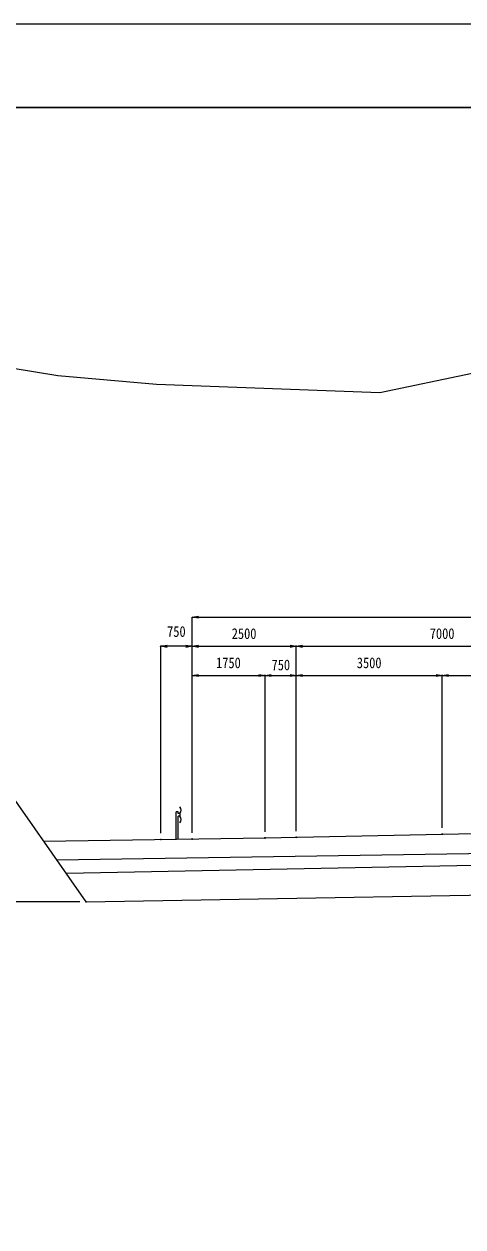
# Model space of a CAD drawing. Units: millimetres, scale not verified. Extents: x -42050 to 42050, y -32200 to 29700.
# Drawn here: x -18362 to -7834, y 874 to 29700 of the extents above; entities that cross this region are included whole.
import ezdxf
from ezdxf.enums import TextEntityAlignment as Align

# ---------------------------------------------------------------- set-up
doc = ezdxf.new("R2010")
doc.units = ezdxf.units.MM
doc.header["$LTSCALE"] = 100
doc.header["$PDMODE"] = 32
doc.header["$PDSIZE"] = 20
for name, color, linetype, lineweight in [('0-0_0', 7, 'Continuous', 18), ('0-2_D-TTL', 134, 'Continuous', 9), ('0-6_D-BGD', 7, 'Continuous', 18), ('0-A_D-STR', 1, 'Continuous', 18), ('0-D_D-STR-DIM', 7, 'Continuous', 18), ('1-0_D-STR-STRG', 1, 'Continuous', 18)]:
    doc.layers.add(name, color=color, linetype=linetype, lineweight=lineweight)
doc.layers.add('0-1_DEFPOINTS', color=7, linetype='Continuous')
doc.styles.add('ＭＳ ゴシック', font='')
doc.styles.get('ＭＳ ゴシック').set_extended_font_data('MS Gothic')

# ---------------------------------------------------------------- blocks, each defined once
blk = doc.blocks.new('open_arrow_20')
at = {"layer": '0-0_0'}
blk.add_line((0, 0), (-0.5, 0), dxfattribs=at)
blk.add_lwpolyline([(-3.75, 0.625), (0, 0), (-3.75, -0.625)], dxfattribs=at)
blk = doc.blocks.new('D115')
at = {"layer": '0-1_DEFPOINTS'}
for p in [(18609.49, 21893.92), (16859.49, 19992.68), (18609.49, 20029.6)]:
    blk.add_point(p, dxfattribs=at)
at = {"layer": '0-D_D-STR-DIM'}
for p, q in [((16859.49, 20067.68), (16859.49, 21893.92)), ((16869.49, 21893.92), (18599.49, 21893.92)), ((18609.49, 20104.6), (18609.49, 21893.92))]:
    blk.add_line(p, q, dxfattribs=at)
at = {"layer": '0-D_D-STR-DIM', "xscale": 20, "yscale": 20, "rotation": 180}
blk.add_blockref('open_arrow_20', (16859.49, 21893.92), dxfattribs=at)
at = {"layer": '0-D_D-STR-DIM', "xscale": 20, "yscale": 20}
blk.add_blockref('open_arrow_20', (18609.49, 21893.92), dxfattribs=at)
at = {"layer": '0-D_D-STR-DIM', "style": 'ＭＳ ゴシック', "width": 0.85}
blk.add_text('3500', height=128.3, dxfattribs=at).set_placement((17584.6, 21943.92), align=Align.BOTTOM_LEFT)
blk = doc.blocks.new('D68')
at = {"layer": '0-1_DEFPOINTS'}
for p in [(16859.49, 21893.92), (15109.49, 19955.76), (16859.49, 19992.68)]:
    blk.add_point(p, dxfattribs=at)
at = {"layer": '0-D_D-STR-DIM'}
for p, q in [((15109.49, 20030.76), (15109.49, 21893.92)), ((15119.49, 21893.92), (16849.49, 21893.92)), ((16859.49, 20067.68), (16859.49, 21893.92))]:
    blk.add_line(p, q, dxfattribs=at)
at = {"layer": '0-D_D-STR-DIM', "xscale": 20, "yscale": 20, "rotation": 180}
blk.add_blockref('open_arrow_20', (15109.49, 21893.92), dxfattribs=at)
at = {"layer": '0-D_D-STR-DIM', "xscale": 20, "yscale": 20}
blk.add_blockref('open_arrow_20', (16859.49, 21893.92), dxfattribs=at)
at = {"layer": '0-D_D-STR-DIM', "style": 'ＭＳ ゴシック', "width": 0.85}
blk.add_text('3500', height=128.3, dxfattribs=at).set_placement((15834.6, 21943.92), align=Align.BOTTOM_LEFT)
blk = doc.blocks.new('D74')
at = {"layer": '0-1_DEFPOINTS'}
for p in [(15109.49, 21893.92), (14734.49, 19947.85), (15109.49, 19955.76)]:
    blk.add_point(p, dxfattribs=at)
at = {"layer": '0-D_D-STR-DIM'}
for p, q in [((14734.49, 20022.85), (14734.49, 21893.92)), ((14744.49, 21893.92), (15099.49, 21893.92)), ((15109.49, 20030.76), (15109.49, 21893.92))]:
    blk.add_line(p, q, dxfattribs=at)
at = {"layer": '0-D_D-STR-DIM', "xscale": 20, "yscale": 20, "rotation": 180}
blk.add_blockref('open_arrow_20', (14734.49, 21893.92), dxfattribs=at)
at = {"layer": '0-D_D-STR-DIM', "xscale": 20, "yscale": 20}
blk.add_blockref('open_arrow_20', (15109.49, 21893.92), dxfattribs=at)
at = {"layer": '0-D_D-STR-DIM', "style": 'ＭＳ ゴシック', "width": 0.85}
blk.add_text('750', height=128.3, dxfattribs=at).set_placement((14812.58, 21918.92), align=Align.BOTTOM_LEFT)
blk = doc.blocks.new('D75')
at = {"layer": '0-1_DEFPOINTS'}
for p in [(14734.49, 21893.92), (13859.49, 19934.93), (14734.49, 19947.85)]:
    blk.add_point(p, dxfattribs=at)
at = {"layer": '0-D_D-STR-DIM'}
for p, q in [((13859.49, 20009.93), (13859.49, 21893.92)), ((13869.49, 21893.92), (14724.49, 21893.92)), ((14734.49, 20022.85), (14734.49, 21893.92))]:
    blk.add_line(p, q, dxfattribs=at)
at = {"layer": '0-D_D-STR-DIM', "xscale": 20, "yscale": 20, "rotation": 180}
blk.add_blockref('open_arrow_20', (13859.49, 21893.92), dxfattribs=at)
at = {"layer": '0-D_D-STR-DIM', "xscale": 20, "yscale": 20}
blk.add_blockref('open_arrow_20', (14734.49, 21893.92), dxfattribs=at)
at = {"layer": '0-D_D-STR-DIM', "style": 'ＭＳ ゴシック', "width": 0.85}
blk.add_text('1750', height=128.3, dxfattribs=at).set_placement((14147.1, 21943.92), align=Align.BOTTOM_LEFT)
blk = doc.blocks.new('D76')
at = {"layer": '0-1_DEFPOINTS'}
for p in [(13484.49, 22243.92), (13484.49, 19929.39), (13859.49, 19934.93)]:
    blk.add_point(p, dxfattribs=at)
at = {"layer": '0-D_D-STR-DIM'}
for p, q in [((13484.49, 20004.39), (13484.49, 22243.92)), ((13849.49, 22243.92), (13494.49, 22243.92)), ((13859.49, 20009.93), (13859.49, 22243.92))]:
    blk.add_line(p, q, dxfattribs=at)
at = {"layer": '0-D_D-STR-DIM', "xscale": 20, "yscale": 20, "rotation": 180}
blk.add_blockref('open_arrow_20', (13484.49, 22243.92), dxfattribs=at)
at = {"layer": '0-D_D-STR-DIM', "xscale": 20, "yscale": 20}
blk.add_blockref('open_arrow_20', (13859.49, 22243.92), dxfattribs=at)
at = {"layer": '0-D_D-STR-DIM', "style": 'ＭＳ ゴシック', "width": 0.85}
blk.add_text('750', height=128.3, dxfattribs=at).set_placement((13559.57, 22318.92), align=Align.BOTTOM_LEFT)
blk = doc.blocks.new('D77')
at = {"layer": '0-1_DEFPOINTS'}
for p in [(15109.49, 22243.92), (13859.49, 19934.93), (15109.49, 19955.76)]:
    blk.add_point(p, dxfattribs=at)
at = {"layer": '0-D_D-STR-DIM'}
for p, q in [((13859.49, 20009.93), (13859.49, 22243.92)), ((13869.49, 22243.92), (15099.49, 22243.92)), ((15109.49, 20030.76), (15109.49, 22243.92))]:
    blk.add_line(p, q, dxfattribs=at)
at = {"layer": '0-D_D-STR-DIM', "xscale": 20, "yscale": 20, "rotation": 180}
blk.add_blockref('open_arrow_20', (13859.49, 22243.92), dxfattribs=at)
at = {"layer": '0-D_D-STR-DIM', "xscale": 20, "yscale": 20}
blk.add_blockref('open_arrow_20', (15109.49, 22243.92), dxfattribs=at)
at = {"layer": '0-D_D-STR-DIM', "style": 'ＭＳ ゴシック', "width": 0.85}
blk.add_text('2500', height=128.3, dxfattribs=at).set_placement((14334.6, 22293.92), align=Align.BOTTOM_LEFT)
blk = doc.blocks.new('D78')
at = {"layer": '0-1_DEFPOINTS'}
for p in [(18609.49, 22243.92), (15109.49, 19955.76), (18609.49, 20029.6)]:
    blk.add_point(p, dxfattribs=at)
at = {"layer": '0-D_D-STR-DIM'}
for p, q in [((15109.49, 20030.76), (15109.49, 22243.92)), ((15119.49, 22243.92), (18599.49, 22243.92)), ((18609.49, 20104.6), (18609.49, 22243.92))]:
    blk.add_line(p, q, dxfattribs=at)
at = {"layer": '0-D_D-STR-DIM', "xscale": 20, "yscale": 20, "rotation": 180}
blk.add_blockref('open_arrow_20', (15109.49, 22243.92), dxfattribs=at)
at = {"layer": '0-D_D-STR-DIM', "xscale": 20, "yscale": 20}
blk.add_blockref('open_arrow_20', (18609.49, 22243.92), dxfattribs=at)
at = {"layer": '0-D_D-STR-DIM', "style": 'ＭＳ ゴシック', "width": 0.85}
blk.add_text('7000', height=128.3, dxfattribs=at).set_placement((16709.6, 22293.92), align=Align.BOTTOM_LEFT)
blk = doc.blocks.new('D83')
at = {"layer": '0-1_DEFPOINTS'}
for p in [(25609.49, 22593.92), (13859.49, 19934.93), (25609.49, 20017.99)]:
    blk.add_point(p, dxfattribs=at)
at = {"layer": '0-D_D-STR-DIM'}
for p, q in [((13859.49, 20009.93), (13859.49, 22593.92)), ((13869.49, 22593.92), (25599.49, 22593.92)), ((25609.49, 20092.99), (25609.49, 22593.92))]:
    blk.add_line(p, q, dxfattribs=at)
at = {"layer": '0-D_D-STR-DIM', "xscale": 20, "yscale": 20, "rotation": 180}
blk.add_blockref('open_arrow_20', (13859.49, 22593.92), dxfattribs=at)
at = {"layer": '0-D_D-STR-DIM', "xscale": 20, "yscale": 20}
blk.add_blockref('open_arrow_20', (25609.49, 22593.92), dxfattribs=at)
at = {"layer": '0-D_D-STR-DIM', "style": 'ＭＳ ゴシック', "width": 0.85}
blk.add_text('23500', height=128.3, dxfattribs=at).set_placement((19547.13, 22643.92), align=Align.BOTTOM_LEFT)
blk = doc.blocks.new('D85')
at = {"layer": '0-1_DEFPOINTS'}
for p in [(8630.94, 22683.15), (9389, 22683.15), (12589, 19183.15)]:
    blk.add_point(p, dxfattribs=at)
at = {"layer": '0-D_D-STR-DIM'}
for p, q in [((9314, 22683.15), (8630.94, 22683.15)), ((8630.94, 19193.15), (8630.94, 22673.15)), ((12514, 19183.15), (8630.94, 19183.15))]:
    blk.add_line(p, q, dxfattribs=at)
at = {"layer": '0-D_D-STR-DIM', "xscale": 20, "yscale": 20}
for p, rotation in [((8630.94, 22683.15), 90), ((8630.94, 19183.15), 270)]:
    blk.add_blockref('open_arrow_20', p, dxfattribs=dict(at, rotation=rotation))
at = {"layer": '0-D_D-STR-DIM', "style": 'ＭＳ ゴシック', "width": 0.85}
blk.add_text('7000', height=128.3, rotation=90, dxfattribs=at).set_placement((8580.94, 20783.26), align=Align.BOTTOM_LEFT)

msp = doc.modelspace()

# ---------------------------------------------------------------- linework, layer by layer
at = {"layer": '0-0_0'}
msp.add_lwpolyline([(-42050, -29700), (42050, -29700), (42050, 29700), (-42050, 29700)], close=True, dxfattribs=at)
at = {"layer": '0-2_D-TTL'}
msp.add_line((40050, 27700), (-39050, 27700), dxfattribs=at)
msp.add_lwpolyline([(-40050, 27700), (40050, 27700), (40050, -27700)], dxfattribs=at)
at = {"layer": '0-6_D-BGD'}
msp.add_lwpolyline([(-36700.9, 20147.8), (-32582.6, 21485.6), (-29802.8, 22206), (-27228.9, 22514.7), (-24758, 22514.7), (-21360.4, 21897.3), (-17551.1, 21279.8), (-15183.1, 21074), (-9829.4, 20868.2), (-5402.2, 21794.4), (-563.3, 22514.7), (3143.1, 22617.6), (7055.4, 22617.6), (10761.9, 22617.6), (14056.4, 22823.5), (17145.1, 23132.2), (20233.8, 23852.6), (22910.7, 24470), (25381.6, 24675.9), (28264.4, 25396.2), (30735.3, 26425.3), (33927, 26631.2), (36295, 27145.7), (38251.1, 26631.2)], dxfattribs=at)
at = {"layer": '0-A_D-STR'}
for points in [[(-16872, 8666.3), (-21772, 15666.3), (-22306.6, 15666.3)], [(-17887.7, 10117.3), (-12581, 10195.7), (-4081, 10375), (-3076.3, 10294.1), (-2079, 10195.7)], [(-17575.2, 9670.9), (-3023.8, 9898.2), (-2044.9, 9695.1), (8036.4, 9910.4), (12245.8, 9813.8)], [(12057.6, 9544.8), (7419, 9593.6), (-2026.4, 9381.3), (-3097.7, 9621.3), (-17344.7, 9341.6)], [(-16872, 8666.3), (-3097.7, 8901.3), (-1989.4, 8698.3), (7419, 8919.8), (11606.4, 8900.3)]]:
    msp.add_lwpolyline(points, dxfattribs=at)
at = {"layer": '1-0_D-STR-STRG'}
for p, q in [((-14667.1, 10824.9), (-14715.2, 10824.9)), ((-14715.2, 10167.4), (-14715.2, 10824.9)), ((-14667.1, 10784.6), (-14667.1, 10824.9)), ((-14622.9, 10784.6), (-14667.1, 10784.6)), ((-14667.1, 10164.9), (-14667.1, 10714.1)), ((-14622.9, 10714.1), (-14667.1, 10714.1)), ((-14622.9, 10784.6), (-14622.9, 10714.1))]:
    msp.add_line(p, q, dxfattribs=at)
for centre in [(-14707.3, 10861.9), (-14707.3, 10636.8)]:
    msp.add_arc(centre, 114.4, 317.50642, 42.49358, dxfattribs=at)

# ---------------------------------------------------------------- block references
at = {"layer": '0-D_D-STR-DIM', "xscale": 2, "yscale": 2}
for name in ['D83', 'D85', 'D76', 'D77', 'D78', 'D75', 'D74', 'D68', 'D115']:
    msp.add_blockref(name, (-42050, -29700), dxfattribs=at)

doc.saveas('drawing.dxf')
